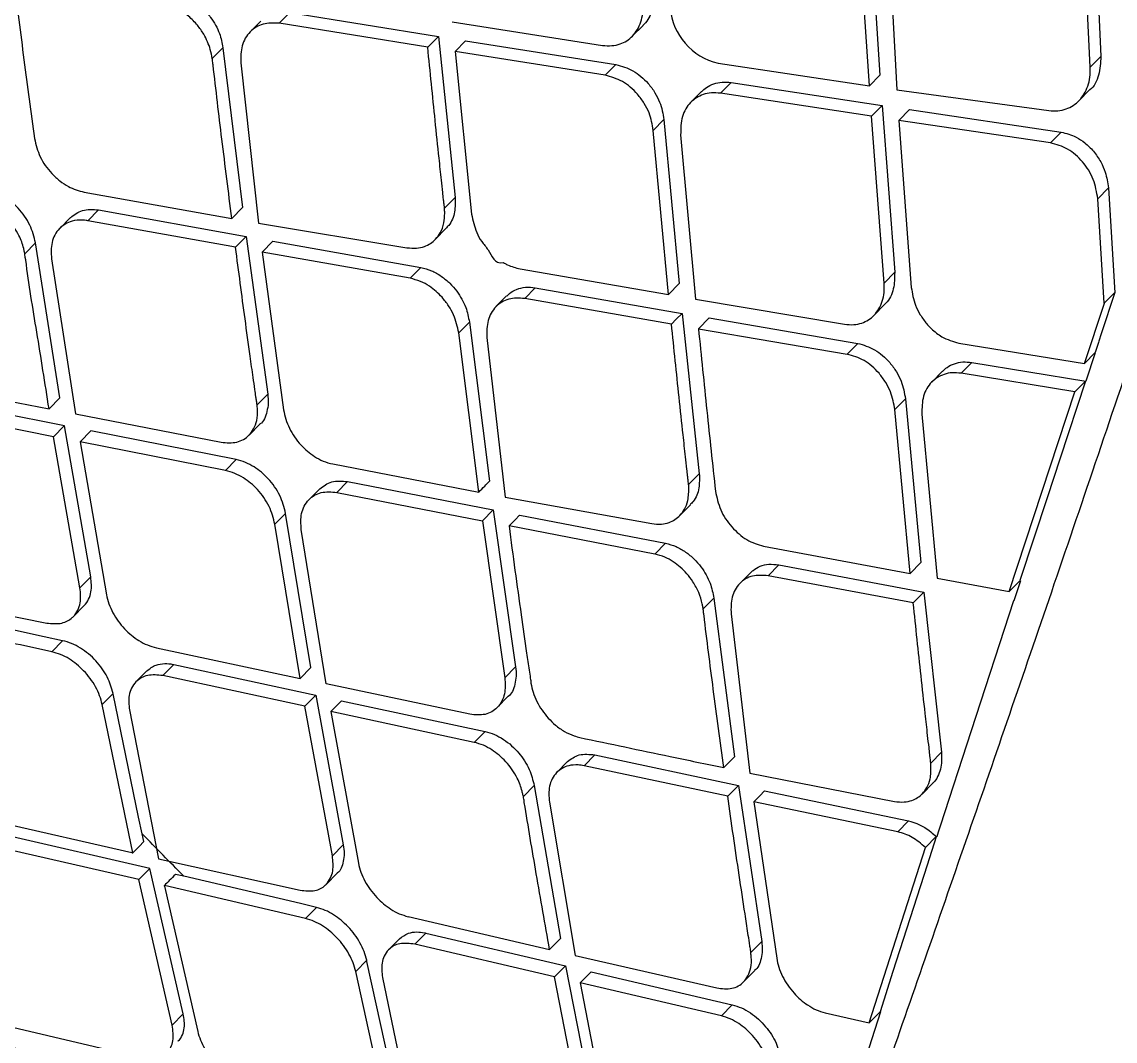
# Model space of a CAD drawing. Extents: x 939 to 1039, y 781 to 934.
# Drawn here: x 1028.556 to 1029.617, y 874.219 to 875.207 of the extents above; entities that cross this region are included whole.
import ezdxf

# ---------------------------------------------------------------- set-up
doc = ezdxf.new("R2010")
doc.units = 0
doc.header["$MEASUREMENT"] = 0
doc.layers.add('1', color=4, linetype='Continuous')

# ---------------------------------------------------------------- blocks, each defined once
blk = doc.blocks.new('Envoy')
at = {"layer": '1', "color": 3, "linetype": 'Continuous', "lineweight": 25}
for p, q in [((90.941, 76.1638), (90.949, 75.9994)), ((90.9387, 75.989), (90.9306, 76.1533)), ((90.724, 76.1447), (90.7346, 75.9813)), ((90.7243, 75.9709), (90.7137, 76.1343)), ((90.7421, 76.1308), (90.751, 75.9669)), ((90.1518, 76.0315), (90.1621, 76.0419)), ((90.1621, 76.0419), (90.3061, 76.0188)), ((90.1338, 76.0336), (90.1235, 76.0232)), ((90.2958, 76.0083), (90.1518, 76.0315)), ((90.3195, 76.0329), (90.4655, 76.0101)), ((90.4943, 76.0189), (90.5047, 76.0294)), ((90.2958, 76.0083), (90.3061, 76.0187)), ((90.3061, 76.0187), (90.3224, 75.8627)), ((90.3223, 76.0041), (90.3326, 76.0145)), ((90.3326, 76.0145), (90.4784, 75.9915)), ((90.0971, 76.0078), (90.0868, 75.9973)), ((90.0971, 76.0078), (90.116, 75.8528)), ((90.4681, 75.9811), (90.3223, 76.0041)), ((90.3223, 76.0041), (90.3384, 75.8463)), ((90.1145, 75.9932), (90.1317, 75.8377)), ((90.9387, 75.989), (90.949, 75.9994)), ((90.4681, 75.9811), (90.4783, 75.9915)), ((90.5775, 75.9929), (90.7243, 75.9708)), ((90.5799, 75.9637), (90.5902, 75.9741)), ((90.5902, 75.9741), (90.7367, 75.9518)), ((90.7243, 75.9709), (90.7346, 75.9813)), ((90.5614, 75.9653), (90.5511, 75.9549)), ((90.7263, 75.9413), (90.5799, 75.9637)), ((90.751, 75.9669), (90.8986, 75.9469)), ((90.9276, 75.9564), (90.938, 75.9669)), ((90.7263, 75.9413), (90.7366, 75.9518)), ((90.7367, 75.9518), (90.7489, 75.79)), ((90.7386, 75.7796), (90.7263, 75.9413)), ((90.753, 75.9373), (90.7633, 75.9478)), ((90.7633, 75.9478), (90.9104, 75.926)), ((90.5147, 75.9277), (90.525, 75.9381)), ((90.525, 75.9381), (90.5398, 75.779)), ((90.753, 75.9373), (90.765, 75.7753)), ((90.9, 75.9155), (90.753, 75.9373)), ((90.5295, 75.7685), (90.5147, 75.9277)), ((90.5412, 75.9235), (90.5557, 75.764)), ((90.9, 75.9155), (90.9104, 75.926)), ((89.9623, 75.8678), (90.1057, 75.8423)), ((90.9459, 75.8613), (90.9562, 75.8718)), ((90.9562, 75.8718), (90.9626, 75.7702)), ((90.3121, 75.8523), (90.3224, 75.8627)), ((90.9522, 75.7601), (90.9459, 75.8613)), ((89.9661, 75.84), (89.9765, 75.8505)), ((89.9765, 75.8505), (90.1196, 75.8248)), ((90.1057, 75.8423), (90.116, 75.8528)), ((89.9491, 75.8431), (89.9387, 75.8326)), ((90.1093, 75.8143), (89.9661, 75.84)), ((90.1317, 75.8377), (90.2756, 75.8139)), ((90.1093, 75.8143), (90.1196, 75.8248)), ((90.1196, 75.8248), (90.1406, 75.6719)), ((90.3031, 75.8219), (90.3135, 75.8324)), ((89.9153, 75.8185), (89.9049, 75.808)), ((89.9388, 75.6682), (89.9153, 75.8185)), ((90.1456, 75.8201), (90.1353, 75.8097)), ((90.1456, 75.8201), (90.289, 75.7946)), ((89.9308, 75.8032), (89.954, 75.6526)), ((90.2787, 75.7842), (90.1353, 75.8097)), ((90.1353, 75.8097), (90.156, 75.6565)), ((90.2787, 75.7842), (90.289, 75.7946)), ((90.3854, 75.7933), (90.5295, 75.7685)), ((90.7489, 75.79), (90.7386, 75.7796)), ((90.3899, 75.7646), (90.4002, 75.775)), ((90.4002, 75.775), (90.5427, 75.7502)), ((90.5295, 75.7685), (90.5398, 75.779)), ((90.9625, 75.7703), (90.9492, 75.7303)), ((90.9522, 75.7601), (90.9625, 75.7705)), ((90.3723, 75.7671), (90.362, 75.7567)), ((90.5323, 75.7398), (90.3899, 75.7646)), ((90.5557, 75.764), (90.7002, 75.7397)), ((90.9329, 75.7016), (90.9523, 75.7601)), ((90.5427, 75.7502), (90.5593, 75.5946)), ((90.7287, 75.7482), (90.7391, 75.7587)), ((90.3259, 75.7313), (90.3362, 75.7418)), ((90.3362, 75.7418), (90.3556, 75.5874)), ((90.5688, 75.7457), (90.5585, 75.7353)), ((90.5688, 75.7457), (90.7131, 75.7211)), ((90.3453, 75.5768), (90.3259, 75.7313)), ((90.5585, 75.7353), (90.7028, 75.7107)), ((90.9492, 75.7303), (90.9469, 75.7231)), ((90.3532, 75.7269), (90.371, 75.5719)), ((90.7028, 75.7107), (90.7131, 75.7211)), ((90.8111, 75.7214), (90.9329, 75.7016)), ((90.9468, 75.7228), (90.9433, 75.7121)), ((90.9329, 75.7016), (90.9433, 75.7121)), ((90.9435, 75.7118), (90.9345, 75.6844)), ((90.8134, 75.6921), (90.8238, 75.7026)), ((90.8238, 75.7026), (90.9344, 75.6844)), ((90.7952, 75.694), (90.785, 75.6836)), ((90.9238, 75.674), (90.8134, 75.6921)), ((89.7871, 75.6852), (89.9284, 75.6576)), ((90.9341, 75.6845), (90.9092, 75.6089)), ((90.9238, 75.674), (90.9341, 75.6844)), ((89.9433, 75.6411), (89.8036, 75.6687)), ((89.9284, 75.6576), (89.9388, 75.6682)), ((90.1406, 75.6719), (90.1302, 75.6614)), ((90.749, 75.6569), (90.7593, 75.6673)), ((90.7593, 75.6673), (90.7744, 75.5084)), ((90.8601, 75.4804), (90.9238, 75.674)), ((89.9328, 75.6305), (89.7931, 75.6581)), ((90.764, 75.4979), (90.749, 75.6569)), ((89.954, 75.6526), (90.0954, 75.6251)), ((90.7752, 75.6524), (90.79, 75.4932)), ((89.9328, 75.6305), (89.9432, 75.6411)), ((89.9689, 75.4946), (89.9433, 75.6411)), ((89.9585, 75.6255), (89.9689, 75.6361)), ((90.11, 75.6083), (89.9689, 75.6361)), ((90.1224, 75.6322), (90.1328, 75.6427)), ((89.9584, 75.484), (89.9328, 75.6305)), ((90.0996, 75.5977), (89.9585, 75.6255)), ((89.9585, 75.6255), (89.9841, 75.4773)), ((90.0996, 75.5977), (90.11, 75.6083)), ((90.2037, 75.6041), (90.3453, 75.5768)), ((90.9092, 75.6089), (90.8972, 75.5723)), ((90.5489, 75.5841), (90.5593, 75.5946)), ((90.1911, 75.5801), (90.1807, 75.5695)), ((90.2076, 75.5765), (90.218, 75.5871)), ((90.2181, 75.5871), (90.3594, 75.5595)), ((90.2076, 75.5765), (90.349, 75.549)), ((90.371, 75.5719), (90.5131, 75.5463)), ((90.8972, 75.5723), (90.8704, 75.491)), ((90.3593, 75.5595), (90.349, 75.549)), ((90.3594, 75.5595), (90.3811, 75.4073)), ((90.5402, 75.5539), (90.5507, 75.5645)), ((90.1475, 75.5456), (90.1579, 75.5562)), ((90.1824, 75.4068), (90.1579, 75.5562)), ((90.349, 75.549), (90.3706, 75.3968)), ((90.3851, 75.5545), (90.5266, 75.5272)), ((90.1719, 75.3962), (90.1475, 75.5456)), ((90.1972, 75.3908), (90.1731, 75.5405)), ((90.5162, 75.5167), (90.3747, 75.544)), ((90.5162, 75.5167), (90.5266, 75.5272)), ((90.6216, 75.5244), (90.764, 75.4979)), ((90.6262, 75.4957), (90.6365, 75.5062)), ((90.6365, 75.5062), (90.7773, 75.4798)), ((90.764, 75.4979), (90.7744, 75.5084)), ((89.9584, 75.484), (89.9689, 75.4946)), ((90.6089, 75.4986), (90.5987, 75.4882)), ((90.7669, 75.4693), (90.6262, 75.4957)), ((90.79, 75.4932), (90.8601, 75.4804)), ((90.8601, 75.4804), (90.8704, 75.4909)), ((90.8708, 75.4907), (90.8644, 75.4713)), ((89.7866, 75.478), (89.9261, 75.4498)), ((90.5735, 75.474), (90.5631, 75.4635)), ((90.5735, 75.474), (90.5935, 75.3202)), ((90.7773, 75.4798), (90.7669, 75.4693)), ((90.7773, 75.4798), (90.7943, 75.3245)), ((89.9519, 75.456), (89.9624, 75.4667)), ((90.8643, 75.4713), (90.8232, 75.3453)), ((89.9235, 75.4366), (89.8064, 75.4618)), ((90.5901, 75.4587), (90.6084, 75.3043)), ((89.9416, 75.4327), (89.9235, 75.4366)), ((89.9311, 75.422), (89.9416, 75.4327)), ((90.0326, 75.4258), (90.1719, 75.3962)), ((90.0388, 75.3989), (90.0494, 75.4095)), ((90.0494, 75.4095), (90.1871, 75.3799)), ((90.0233, 75.4035), (90.0127, 75.3928)), ((90.1719, 75.3962), (90.1824, 75.4068)), ((90.3811, 75.4073), (90.3706, 75.3968)), ((90.1765, 75.3693), (90.0388, 75.3989)), ((90.3366, 75.3613), (90.1972, 75.3908)), ((89.9799, 75.3708), (89.9905, 75.3816)), ((90.0153, 75.2614), (89.9906, 75.3813)), ((90.1871, 75.3799), (90.1765, 75.3693)), ((90.1871, 75.3799), (90.2139, 75.2346)), ((90.3632, 75.3679), (90.3736, 75.3785)), ((90.0098, 75.2269), (89.9799, 75.3708)), ((90.2033, 75.2239), (90.1765, 75.3693)), ((90.2018, 75.3639), (90.2123, 75.3745)), ((90.2123, 75.3745), (90.3514, 75.3447)), ((90.0064, 75.3655), (90.0347, 75.2212)), ((90.2018, 75.3639), (90.2286, 75.2168)), ((90.3409, 75.3341), (90.2018, 75.3639)), ((90.3409, 75.3341), (90.3514, 75.3447)), ((90.8231, 75.3453), (90.793, 75.2529)), ((90.4315, 75.3155), (90.421, 75.3049)), ((90.4475, 75.3114), (90.458, 75.322)), ((90.458, 75.322), (90.5973, 75.2924)), ((90.5831, 75.3096), (90.5935, 75.3201)), ((90.7839, 75.314), (90.7943, 75.3245)), ((90.5869, 75.2818), (90.4475, 75.3114)), ((90.6084, 75.3043), (90.7487, 75.2768)), ((90.7754, 75.284), (90.7858, 75.2946)), ((90.3991, 75.2923), (90.3886, 75.2817)), ((90.3991, 75.2923), (90.4246, 75.144)), ((90.5869, 75.2818), (90.5973, 75.2924)), ((90.5974, 75.2924), (90.6199, 75.1411)), ((90.6227, 75.2871), (90.7624, 75.2579)), ((90.4138, 75.2762), (90.4389, 75.1275)), ((90.6123, 75.2765), (90.6344, 75.1248)), ((90.752, 75.2474), (90.6123, 75.2765)), ((90.0188, 75.2454), (90.0153, 75.2614)), ((89.8722, 75.2583), (90.0088, 75.2272)), ((90.752, 75.2474), (90.7624, 75.2579)), ((90.793, 75.2528), (90.7912, 75.2471)), ((90.0262, 75.2119), (89.8887, 75.2434)), ((90.0205, 75.2378), (90.0188, 75.2454)), ((90.7788, 75.2321), (90.7892, 75.2427)), ((90.7892, 75.2426), (90.7803, 75.2149)), ((90.7912, 75.2471), (90.7897, 75.2424)), ((90.0154, 75.2011), (89.878, 75.2326)), ((90.2033, 75.2239), (90.2139, 75.2346)), ((90.7242, 75.0621), (90.7788, 75.2321)), ((90.0347, 75.2212), (90.172, 75.1907)), ((90.0154, 75.2011), (90.0261, 75.2119)), ((90.0586, 75.0707), (90.0262, 75.2119)), ((90.7803, 75.2149), (90.7472, 75.1118)), ((90.0479, 75.0598), (90.0155, 75.2011)), ((90.0591, 75.2042), (90.051, 75.2061)), ((90.1723, 75.1777), (90.0591, 75.2042)), ((90.1972, 75.1964), (90.2078, 75.2072)), ((90.1772, 75.1632), (90.0403, 75.1953)), ((90.0405, 75.1947), (90.0726, 75.0538)), ((90.1879, 75.174), (90.1723, 75.1777)), ((90.1772, 75.1632), (90.1879, 75.174)), ((90.2768, 75.1651), (90.414, 75.1333)), ((90.2833, 75.1384), (90.2939, 75.1491)), ((90.2939, 75.1491), (90.4295, 75.1174)), ((90.2684, 75.1436), (90.2578, 75.1328)), ((90.4189, 75.1066), (90.2833, 75.1384)), ((90.414, 75.1333), (90.4246, 75.144)), ((90.6094, 75.1304), (90.6199, 75.1411)), ((90.4389, 75.1275), (90.5762, 75.0959)), ((90.2366, 75.1227), (90.2259, 75.1118)), ((90.2368, 75.1216), (90.2366, 75.1227)), ((90.2629, 75.0031), (90.2368, 75.1216)), ((90.4295, 75.1173), (90.4189, 75.1066)), ((90.4295, 75.1173), (90.4577, 74.9734)), ((90.6023, 75.1019), (90.6128, 75.1126)), ((90.2567, 74.9723), (90.2259, 75.1118)), ((90.2519, 75.106), (90.2818, 74.9634)), ((90.4469, 74.9626), (90.4189, 75.1066)), ((90.4437, 75.1008), (90.4543, 75.1115)), ((90.4543, 75.1115), (90.5913, 75.0796)), ((90.7472, 75.1118), (90.7347, 75.0728)), ((90.5807, 75.0688), (90.4437, 75.1008)), ((90.4437, 75.1008), (90.4718, 74.9551)), ((90.0479, 75.0598), (90.0586, 75.0707)), ((90.5807, 75.0688), (90.5913, 75.0795)), ((90.6814, 75.0718), (90.7242, 75.0621)), ((90.735, 75.0726), (90.7117, 74.9998)), ((90.7242, 75.0621), (90.7347, 75.0727)), ((89.8818, 75.0604), (90.0179, 75.0284))]:
    blk.add_line(p, q, dxfattribs=at)
at = {"layer": '1', "color": 3, "linetype": 'Continuous', "lineweight": 25, "flags": 128}
for points in [[(90.5427, 75.7502), (90.5369, 75.7444), (90.5323, 75.7398)], [(90.3747, 75.544), (90.3805, 75.5499), (90.385, 75.5545)], [(90.6123, 75.2765), (90.6181, 75.2824), (90.6227, 75.2871)], [(90.0098, 75.2269), (90.0158, 75.233), (90.0205, 75.2378)]]:
    blk.add_lwpolyline(points, dxfattribs=at)
at = {"layer": '1', "color": 3, "linetype": 'Continuous', "lineweight": 25}
blk.add_arc((90.591, 76.0515), 0.0601, 184.8262, 257.0969, dxfattribs=at)
for points, knots in [([(83.1475, 81.447), (83.2842, 81.3138), (83.5619, 81.0432), (83.9708, 80.6456), (84.3635, 80.2641), (84.725, 79.9132), (85.0553, 79.5927), (85.3361, 79.3202), (85.5712, 79.092), (85.7649, 78.904), (85.9392, 78.7347), (86.095, 78.5833), (86.2427, 78.4397), (86.4115, 78.2756), (86.6176, 78.0752), (86.8674, 77.8321), (87.1485, 77.5585), (87.4608, 77.2543), (87.8044, 76.9195), (88.1712, 76.5618), (88.5601, 76.1825), (88.9702, 75.7828), (89.4083, 75.356), (89.8596, 74.9167), (90.1652, 74.6199), (90.3153, 74.4742)], [0, 0, 0, 0, 0.057229, 0.116343, 0.171086, 0.221472, 0.267495, 0.309155, 0.33883, 0.365816, 0.390114, 0.411724, 0.431001, 0.451887, 0.482371, 0.517227, 0.556456, 0.600057, 0.648031, 0.700382, 0.753756, 0.81103, 0.872191, 0.937256, 1, 1, 1, 1]), ([(90.8642, 74.458), (90.8867, 74.5077), (90.9317, 74.6071), (91.0061, 74.7724), (91.0861, 74.9531), (91.1736, 75.151), (91.2721, 75.3651), (91.3765, 75.5971), (91.4893, 75.8382), (91.6255, 76.139), (91.7878, 76.5015), (91.9725, 76.9262), (92.1537, 77.3576), (92.3301, 77.7932), (92.4424, 78.0869), (92.4986, 78.2336)], [0, 0, 0, 0, 0.0625609, 0.1250947, 0.1873824, 0.249789, 0.312754, 0.3763097, 0.4391244, 0.5016069, 0.6016989, 0.701611, 0.8011804, 0.9006684, 1, 1, 1, 1]), ([(92.5132, 78.228), (92.4667, 78.1063), (92.3712, 77.8567), (92.2233, 77.489), (92.0697, 77.1177), (91.9146, 76.7556), (91.7594, 76.4025), (91.6358, 76.1266), (91.543, 75.9215), (91.4783, 75.7802), (91.4146, 75.6419), (91.3527, 75.5084), (91.2945, 75.3808), (91.2378, 75.2583), (91.1827, 75.1424), (91.1311, 75.0324), (91.0859, 74.9343), (91.0464, 74.8483), (91.0083, 74.7675), (90.9721, 74.6913), (90.9345, 74.6098), (90.9013, 74.5303), (90.876, 74.4804), (90.8645, 74.4577)], [0, 0, 0, 0, 0.082249, 0.168726, 0.250938, 0.337838, 0.421226, 0.501438, 0.538138, 0.573957, 0.608923, 0.645818, 0.681064, 0.714276, 0.751294, 0.786328, 0.81865, 0.848238, 0.87506, 0.90615, 0.934321, 0.970126, 1, 1, 1, 1]), ([(90.3385, 74.5304), (90.3381, 74.5309), (90.3348, 74.5342), (90.3238, 74.5453), (90.2845, 74.585), (90.1379, 74.7331), (89.5678, 75.3098), (88.4414, 76.4511), (87.4083, 77.464), (86.8133, 78.0473)], [0, 0, 0, 0, 0.000353, 0.002829, 0.009436, 0.033986, 0.128384, 0.49802, 1, 1, 1, 1]), ([(91.6052, 77.8135), (91.565, 77.6565), (91.4845, 77.3418), (91.3523, 76.8823), (91.2168, 76.4371), (91.0947, 76.0576), (90.9901, 75.7423), (90.9037, 75.4876), (90.8212, 75.2478), (90.7436, 75.0245), (90.6712, 74.8169), (90.6298, 74.6972), (90.6092, 74.6375)], [0, 0, 0, 0, 0.128089, 0.256805, 0.383611, 0.50883, 0.593009, 0.674921, 0.754537, 0.836903, 0.918629, 1, 1, 1, 1]), ([(89.8942, 76.0735), (89.8974, 76.0477), (89.9039, 75.9962), (89.9108, 75.9451), (89.9143, 75.9198)], [0, 0, 0, 0, 0.502957, 1, 1, 1, 1]), ([(90.0495, 76.0602), (90.0531, 76.0594), (90.06, 76.0577), (90.0699, 76.0522), (90.0783, 76.0453), (90.087, 76.0355), (90.0943, 76.0226), (90.0962, 76.0124), (90.0971, 76.0078)], [0, 0, 0, 0, 0.160546, 0.310943, 0.451232, 0.581431, 0.810558, 1, 1, 1, 1]), ([(90.5147, 76.0609), (90.5146, 76.0553), (90.5143, 76.0438), (90.5092, 76.0335), (90.505, 76.0299), (90.5046, 76.0295)], [0, 0, 0, 0, 0.463916, 0.947212, 1, 1, 1, 1]), ([(90.0868, 75.9973), (90.0862, 76.0002), (90.0847, 76.008), (90.0798, 76.0195), (90.0723, 76.0303), (90.0635, 76.039), (90.0521, 76.0465), (90.0437, 76.0486), (90.0392, 76.0498)], [0, 0, 0, 0, 0.123858, 0.331023, 0.466597, 0.623335, 0.80111, 1, 1, 1, 1]), ([(90.4655, 76.0101), (90.4685, 76.0099), (90.4744, 76.0094), (90.4847, 76.0116), (90.4955, 76.0184), (90.5022, 76.03), (90.5047, 76.0412), (90.5045, 76.0474), (90.5044, 76.0505)], [0, 0, 0, 0, 0.136005, 0.264863, 0.500101, 0.746835, 0.872719, 1, 1, 1, 1]), ([(90.1518, 76.0315), (90.1464, 76.0317), (90.1355, 76.0321), (90.1247, 76.0253), (90.1186, 76.0172), (90.1144, 76.0076), (90.1144, 75.9989), (90.1145, 75.9932)], [0, 0, 0, 0, 0.249505, 0.499181, 0.629274, 0.756233, 1, 1, 1, 1]), ([(90.3121, 75.8523), (90.312, 75.8532), (90.3118, 75.8548), (90.3115, 75.8576), (90.311, 75.8617), (90.3102, 75.8692), (90.3088, 75.8825), (90.3063, 75.9057), (90.3018, 75.9486), (90.2982, 75.9846), (90.2958, 76.0083)], [0, 0, 0, 0, 0.017088, 0.030474, 0.054489, 0.097449, 0.174249, 0.310772, 0.545387, 1, 1, 1, 1]), ([(90.1057, 75.8423), (90.1025, 75.8679), (90.0962, 75.9173), (90.0903, 75.9674), (90.0875, 75.9918), (90.0874, 75.9923), (90.0872, 75.9939), (90.087, 75.9955), (90.0868, 75.9972), (90.0868, 75.9973), (90.0868, 75.9973), (90.0868, 75.9973)], [0, 0, 0, 0, 0.496892, 0.959877, 0.965947, 0.968112, 0.968369, 0.997835, 0.99936, 0.999923, 1, 1, 1, 1]), ([(90.949, 75.9994), (90.9486, 75.9933), (90.9478, 75.9812), (90.9426, 75.9698), (90.938, 75.967), (90.938, 75.967)], [0, 0, 0, 0, 0.500306, 0.992812, 1, 1, 1, 1]), ([(90.4784, 75.9915), (90.484, 75.9899), (90.4952, 75.9867), (90.5082, 75.9756), (90.5163, 75.9646), (90.5224, 75.9528), (90.524, 75.9438), (90.525, 75.9381)], [0, 0, 0, 0, 0.249713, 0.499304, 0.641144, 0.772029, 1, 1, 1, 1]), ([(90.8986, 75.9469), (90.9015, 75.9467), (90.9072, 75.9463), (90.9177, 75.9487), (90.9288, 75.9558), (90.9358, 75.9678), (90.9387, 75.9793), (90.9387, 75.9857), (90.9387, 75.989)], [0, 0, 0, 0, 0.129877, 0.256605, 0.500051, 0.739808, 0.867462, 1, 1, 1, 1]), ([(90.5147, 75.9277), (90.5137, 75.9334), (90.5121, 75.9423), (90.506, 75.9541), (90.4979, 75.9652), (90.4849, 75.9763), (90.4737, 75.9795), (90.4681, 75.9811)], [0, 0, 0, 0, 0.228421, 0.359175, 0.500727, 0.750201, 1, 1, 1, 1]), ([(90.5615, 75.9652), (90.563, 75.9666), (90.5664, 75.9699), (90.5732, 75.973), (90.5813, 75.9749), (90.5872, 75.9744), (90.5902, 75.9741)], [0, 0, 0, 0, 0.204583, 0.464455, 0.72958, 1, 1, 1, 1]), ([(90.5799, 75.9637), (90.5769, 75.9639), (90.5711, 75.9644), (90.5607, 75.9622), (90.55, 75.9554), (90.5415, 75.9416), (90.5413, 75.9295), (90.5412, 75.9235)], [0, 0, 0, 0, 0.135119, 0.263746, 0.500721, 0.749038, 1, 1, 1, 1]), ([(89.9143, 75.9198), (89.9157, 75.9138), (89.9186, 75.9018), (89.9287, 75.8876), (89.9386, 75.8786), (89.9493, 75.8715), (89.9572, 75.8692), (89.9623, 75.8677)], [0, 0, 0, 0, 0.249578, 0.499569, 0.637804, 0.767431, 1, 1, 1, 1]), ([(90.9104, 75.926), (90.9153, 75.9248), (90.9233, 75.9227), (90.9338, 75.9156), (90.9421, 75.9076), (90.9488, 75.8977), (90.9543, 75.8856), (90.9555, 75.877), (90.9562, 75.8718)], [0, 0, 0, 0, 0.216151, 0.350209, 0.501053, 0.661211, 0.797861, 1, 1, 1, 1]), ([(90.9459, 75.8613), (90.9449, 75.8677), (90.9428, 75.8805), (90.9319, 75.8977), (90.9171, 75.9109), (90.9057, 75.914), (90.9, 75.9155)], [0, 0, 0, 0, 0.249883, 0.499981, 0.75017, 1, 1, 1, 1]), ([(89.9153, 75.8185), (89.9138, 75.8244), (89.9116, 75.8332), (89.9048, 75.8445), (89.8968, 75.8544), (89.8868, 75.8625), (89.8759, 75.8681), (89.8701, 75.8695), (89.867, 75.8703)], [0, 0, 0, 0, 0.246114, 0.372295, 0.500352, 0.730414, 0.860366, 1, 1, 1, 1]), ([(89.9049, 75.808), (89.9049, 75.8082), (89.9047, 75.8087), (89.9044, 75.8104), (89.9032, 75.8161), (89.899, 75.8275), (89.8901, 75.8402), (89.8797, 75.8494), (89.869, 75.8562), (89.8614, 75.8584), (89.8567, 75.8598)], [0, 0, 0, 0, 0.009114, 0.024528, 0.074529, 0.25116, 0.500245, 0.650094, 0.783386, 1, 1, 1, 1]), ([(90.3224, 75.8627), (90.3225, 75.858), (90.3227, 75.8477), (90.3185, 75.8376), (90.3143, 75.8335), (90.3133, 75.8326)], [0, 0, 0, 0, 0.402534, 0.863962, 1, 1, 1, 1]), ([(89.9491, 75.843), (89.9528, 75.8458), (89.9602, 75.8516), (89.971, 75.8509), (89.9765, 75.8505)], [0, 0, 0, 0, 0.492998, 1, 1, 1, 1]), ([(90.2756, 75.8139), (90.2788, 75.8136), (90.2847, 75.813), (90.2946, 75.8153), (90.3025, 75.8204), (90.3086, 75.8287), (90.3117, 75.8373), (90.3124, 75.8455), (90.3122, 75.8506), (90.3121, 75.8523)], [0, 0, 0, 0, 0.148338, 0.277361, 0.501792, 0.626486, 0.792153, 0.930729, 1, 1, 1, 1]), ([(90.3384, 75.8463), (90.3397, 75.8404), (90.3416, 75.8313), (90.3479, 75.8195), (90.3568, 75.8101), (90.3605, 75.7979), (90.369, 75.7995), (90.369, 75.7995), (90.3691, 75.7995), (90.3691, 75.7994), (90.3695, 75.7993), (90.3708, 75.7985), (90.3762, 75.7957), (90.3813, 75.7943), (90.3854, 75.7933)], [0, 0, 0, 0, 0.242505, 0.369576, 0.500147, 0.749122, 0.749183, 0.749221, 0.74945, 0.750264, 0.753361, 0.765339, 0.812642, 1, 1, 1, 1]), ([(89.9661, 75.84), (89.9655, 75.8401), (89.9638, 75.8404), (89.9585, 75.8409), (89.9489, 75.8399), (89.9396, 75.8345), (89.9338, 75.8265), (89.9301, 75.817), (89.9305, 75.8087), (89.9308, 75.8033)], [0, 0, 0, 0, 0.027535, 0.078471, 0.250144, 0.499453, 0.636033, 0.765096, 1, 1, 1, 1]), ([(90.1302, 75.6614), (90.1302, 75.6619), (90.13, 75.6627), (90.1298, 75.6643), (90.1295, 75.6666), (90.1289, 75.6706), (90.1279, 75.6779), (90.126, 75.6909), (90.1228, 75.7138), (90.117, 75.7558), (90.1124, 75.7911), (90.1093, 75.8143)], [0, 0, 0, 0, 0.009619, 0.017092, 0.03048, 0.054512, 0.097484, 0.174306, 0.310905, 0.546659, 1, 1, 1, 1]), ([(89.9284, 75.6576), (89.9245, 75.6824), (89.9169, 75.7303), (89.9087, 75.7788), (89.9057, 75.8026), (89.9056, 75.8031), (89.9056, 75.8032), (89.9051, 75.8047), (89.9051, 75.8063), (89.9049, 75.8079), (89.9049, 75.808), (89.9049, 75.808), (89.9049, 75.808)], [0, 0, 0, 0, 0.4968831, 0.960006, 0.9660383, 0.967666, 0.968268, 0.9683629, 0.9978824, 0.9993953, 0.9999337, 1, 1, 1, 1]), ([(90.289, 75.7946), (90.2925, 75.7938), (90.2992, 75.7921), (90.3089, 75.7866), (90.3172, 75.7798), (90.3258, 75.7699), (90.3333, 75.7569), (90.3353, 75.7465), (90.3362, 75.7418)], [0, 0, 0, 0, 0.157984, 0.306524, 0.445673, 0.575421, 0.805993, 1, 1, 1, 1]), ([(90.3259, 75.7313), (90.3246, 75.7372), (90.3227, 75.7462), (90.3162, 75.7577), (90.3086, 75.7676), (90.2992, 75.7758), (90.2884, 75.7817), (90.2821, 75.7833), (90.2787, 75.7842)], [0, 0, 0, 0, 0.239758, 0.367395, 0.499993, 0.710633, 0.845589, 1, 1, 1, 1]), ([(90.7489, 75.79), (90.7488, 75.7845), (90.7486, 75.7732), (90.7436, 75.7629), (90.7394, 75.7593), (90.7389, 75.7589)], [0, 0, 0, 0, 0.456216, 0.937084, 1, 1, 1, 1]), ([(90.3725, 75.7669), (90.3733, 75.7678), (90.376, 75.7707), (90.3821, 75.7738), (90.3906, 75.776), (90.397, 75.7754), (90.4002, 75.775)], [0, 0, 0, 0, 0.129917, 0.404107, 0.69408, 1, 1, 1, 1]), ([(90.7002, 75.7397), (90.7032, 75.7394), (90.709, 75.7388), (90.7192, 75.741), (90.7299, 75.7476), (90.7365, 75.7591), (90.7389, 75.7704), (90.7387, 75.7765), (90.7386, 75.7796)], [0, 0, 0, 0, 0.137603, 0.266942, 0.500211, 0.748126, 0.873641, 1, 1, 1, 1]), ([(90.765, 75.7753), (90.766, 75.7695), (90.7675, 75.7604), (90.7736, 75.7485), (90.7782, 75.7421), (90.782, 75.7378), (90.7865, 75.7332), (90.7961, 75.7256), (90.8055, 75.723), (90.8111, 75.7214)], [0, 0, 0, 0, 0.230981, 0.360927, 0.500018, 0.528985, 0.580404, 0.750376, 1, 1, 1, 1]), ([(90.3899, 75.7646), (90.3846, 75.7649), (90.3739, 75.7654), (90.3632, 75.7588), (90.3572, 75.7507), (90.3531, 75.7412), (90.3531, 75.7325), (90.3532, 75.7269)], [0, 0, 0, 0, 0.249535, 0.499321, 0.630092, 0.757278, 1, 1, 1, 1]), ([(90.5489, 75.5841), (90.5488, 75.585), (90.5487, 75.5865), (90.5483, 75.5893), (90.5479, 75.5935), (90.547, 75.6009), (90.5456, 75.6142), (90.543, 75.6374), (90.5384, 75.6802), (90.5348, 75.7161), (90.5323, 75.7398)], [0, 0, 0, 0, 0.017072, 0.030448, 0.054463, 0.09741, 0.174207, 0.310739, 0.545829, 1, 1, 1, 1]), ([(90.5585, 75.7353), (90.5612, 75.7087), (90.5665, 75.6561), (90.5721, 75.6038), (90.575, 75.5778)], [0, 0, 0, 0, 0.503386, 1, 1, 1, 1]), ([(90.7131, 75.7211), (90.7186, 75.7195), (90.7297, 75.7162), (90.7426, 75.705), (90.7506, 75.6939), (90.7567, 75.6821), (90.7583, 75.6731), (90.7593, 75.6673)], [0, 0, 0, 0, 0.2506, 0.500826, 0.64035, 0.770179, 1, 1, 1, 1]), ([(90.749, 75.6569), (90.748, 75.6626), (90.7464, 75.6717), (90.7402, 75.6835), (90.7322, 75.6946), (90.7194, 75.7058), (90.7083, 75.709), (90.7028, 75.7107)], [0, 0, 0, 0, 0.230744, 0.360881, 0.500606, 0.750242, 1, 1, 1, 1]), ([(90.7954, 75.6939), (90.7968, 75.6953), (90.8001, 75.6985), (90.8067, 75.7016), (90.8149, 75.7035), (90.8208, 75.7029), (90.8238, 75.7026)], [0, 0, 0, 0, 0.19381, 0.455678, 0.724314, 1, 1, 1, 1]), ([(90.8134, 75.6921), (90.8105, 75.6924), (90.8047, 75.693), (90.7945, 75.6908), (90.7838, 75.6842), (90.7755, 75.6704), (90.7753, 75.6584), (90.7752, 75.6524)], [0, 0, 0, 0, 0.136364, 0.265415, 0.500792, 0.750552, 1, 1, 1, 1]), ([(90.1406, 75.6719), (90.1409, 75.6689), (90.1414, 75.6629), (90.1394, 75.6526), (90.1368, 75.645), (90.1329, 75.6428), (90.1328, 75.6427)], [0, 0, 0, 0, 0.259403, 0.510937, 0.989555, 1, 1, 1, 1]), ([(90.0954, 75.6251), (90.1006, 75.6247), (90.1111, 75.6239), (90.1215, 75.6302), (90.1273, 75.6382), (90.1303, 75.6464), (90.1309, 75.654), (90.1304, 75.6591), (90.1303, 75.6608), (90.1302, 75.6614)], [0, 0, 0, 0, 0.249737, 0.498442, 0.627652, 0.774869, 0.932434, 0.977409, 1, 1, 1, 1]), ([(90.156, 75.6565), (90.1566, 75.6535), (90.1577, 75.6476), (90.1614, 75.6387), (90.1664, 75.6302), (90.1742, 75.6204), (90.1839, 75.6122), (90.1946, 75.6065), (90.2006, 75.6049), (90.2037, 75.6041)], [0, 0, 0, 0, 0.124502, 0.249332, 0.374673, 0.500741, 0.72543, 0.856589, 1, 1, 1, 1]), ([(90.1579, 75.5562), (90.1565, 75.562), (90.1542, 75.5709), (90.1474, 75.5822), (90.1394, 75.5921), (90.1295, 75.6003), (90.1188, 75.606), (90.113, 75.6075), (90.11, 75.6083)], [0, 0, 0, 0, 0.24634, 0.372401, 0.500268, 0.730529, 0.860458, 1, 1, 1, 1]), ([(90.1475, 75.5456), (90.1461, 75.5515), (90.1438, 75.5603), (90.137, 75.5716), (90.129, 75.5816), (90.1191, 75.5898), (90.1084, 75.5954), (90.1026, 75.5969), (90.0996, 75.5977)], [0, 0, 0, 0, 0.246367, 0.37242, 0.500308, 0.730615, 0.860503, 1, 1, 1, 1]), ([(90.5593, 75.5946), (90.5594, 75.5899), (90.5597, 75.5798), (90.5557, 75.5698), (90.5515, 75.5657), (90.5505, 75.5647)], [0, 0, 0, 0, 0.395147, 0.854347, 1, 1, 1, 1]), ([(90.1911, 75.58), (90.1947, 75.5828), (90.202, 75.5884), (90.2127, 75.5875), (90.2181, 75.5871)], [0, 0, 0, 0, 0.4932623, 1, 1, 1, 1]), ([(90.3453, 75.5768), (90.3472, 75.5788), (90.3507, 75.5823), (90.3541, 75.5858), (90.3556, 75.5873)], [0, 0, 0, 0, 0.560035, 1, 1, 1, 1]), ([(90.5131, 75.5463), (90.5163, 75.5459), (90.5222, 75.5453), (90.5319, 75.5475), (90.5397, 75.5525), (90.5453, 75.5603), (90.5489, 75.5696), (90.5492, 75.5778), (90.549, 75.5834), (90.5489, 75.5841)], [0, 0, 0, 0, 0.15109, 0.280748, 0.502818, 0.628635, 0.773604, 0.973985, 1, 1, 1, 1]), ([(90.1731, 75.5405), (90.1728, 75.5459), (90.1723, 75.5542), (90.1759, 75.5635), (90.1815, 75.5714), (90.1919, 75.5778), (90.2024, 75.577), (90.2076, 75.5765)], [0, 0, 0, 0, 0.234539, 0.363833, 0.500922, 0.750056, 1, 1, 1, 1]), ([(90.575, 75.5778), (90.5763, 75.5716), (90.5789, 75.5593), (90.5903, 75.5425), (90.6052, 75.5294), (90.6161, 75.5261), (90.6216, 75.5244)], [0, 0, 0, 0, 0.249438, 0.499814, 0.749231, 1, 1, 1, 1]), ([(90.3747, 75.544), (90.3785, 75.5152), (90.3841, 75.474), (90.3908, 75.4275), (90.3937, 75.4071), (90.3951, 75.3982), (90.3957, 75.394), (90.3959, 75.3923), (90.396, 75.3915)], [0, 0, 0, 0, 0.562918, 0.808014, 0.91571, 0.967635, 0.983719, 1, 1, 1, 1]), ([(90.5266, 75.5272), (90.53, 75.5263), (90.5366, 75.5246), (90.546, 75.5191), (90.5542, 75.5123), (90.5629, 75.5025), (90.5704, 75.4893), (90.5725, 75.4788), (90.5735, 75.474)], [0, 0, 0, 0, 0.155985, 0.303058, 0.441235, 0.570675, 0.802327, 1, 1, 1, 1]), ([(90.5631, 75.4635), (90.563, 75.4641), (90.5627, 75.4656), (90.5617, 75.471), (90.5591, 75.4795), (90.5537, 75.4894), (90.5457, 75.5001), (90.5362, 75.5083), (90.5254, 75.5143), (90.5195, 75.5158), (90.5162, 75.5167)], [0, 0, 0, 0, 0.02542, 0.070401, 0.21946, 0.371814, 0.495769, 0.723931, 0.851142, 1, 1, 1, 1]), ([(90.4016, 74.5926), (90.3799, 74.6028), (90.335, 74.6239), (90.2674, 74.6749), (90.2221, 74.7162), (90.1009, 74.8344), (89.8392, 75.0937), (89.5786, 75.3492), (89.4162, 75.5085)], [0, 0, 0, 0, 0.060618, 0.125496, 0.188462, 0.196002, 0.498669, 1, 1, 1, 1]), ([(90.6091, 75.4985), (90.6099, 75.4993), (90.6124, 75.5021), (90.6184, 75.5052), (90.6268, 75.5074), (90.6332, 75.5066), (90.6365, 75.5062)], [0, 0, 0, 0, 0.119062, 0.39528, 0.688867, 1, 1, 1, 1]), ([(89.9624, 75.4667), (89.9624, 75.4668), (89.9644, 75.4684), (89.9669, 75.4727), (89.9701, 75.4816), (89.9694, 75.4896), (89.9689, 75.4946)], [0, 0, 0, 0, 0.011206, 0.291031, 0.549273, 1, 1, 1, 1]), ([(90.6262, 75.4957), (90.6209, 75.4961), (90.6104, 75.4968), (90.5998, 75.4903), (90.5939, 75.4824), (90.5899, 75.4729), (90.59, 75.4643), (90.5901, 75.4587)], [0, 0, 0, 0, 0.249562, 0.499451, 0.630943, 0.758316, 1, 1, 1, 1]), ([(89.9261, 75.4498), (89.9312, 75.4493), (89.9408, 75.4485), (89.9486, 75.4529), (89.9534, 75.4575), (89.9565, 75.462), (89.9596, 75.4709), (89.9589, 75.4789), (89.9584, 75.484)], [0, 0, 0, 0, 0.248744, 0.467807, 0.498991, 0.640648, 0.771458, 1, 1, 1, 1]), ([(89.984, 75.4773), (89.9847, 75.4744), (89.9861, 75.4686), (89.9901, 75.4598), (89.9953, 75.4516), (90.0034, 75.4418), (90.0133, 75.4338), (90.024, 75.4281), (90.0297, 75.4266), (90.0326, 75.4258)], [0, 0, 0, 0, 0.127981, 0.253989, 0.378206, 0.501116, 0.734426, 0.863224, 1, 1, 1, 1]), ([(90.5831, 75.3096), (90.5797, 75.3349), (90.5731, 75.3839), (90.5666, 75.4337), (90.5638, 75.458), (90.5637, 75.4585), (90.5635, 75.4601), (90.5632, 75.4617), (90.5631, 75.4633), (90.5631, 75.4635), (90.5631, 75.4635), (90.5631, 75.4635)], [0, 0, 0, 0, 0.496623, 0.959964, 0.96601, 0.968103, 0.968331, 0.997857, 0.999378, 0.999934, 1, 1, 1, 1]), ([(90.7839, 75.314), (90.7838, 75.3149), (90.7836, 75.3164), (90.7833, 75.3192), (90.7828, 75.3234), (90.782, 75.3308), (90.7805, 75.344), (90.7779, 75.3671), (90.7732, 75.4099), (90.7694, 75.4457), (90.7669, 75.4693)], [0, 0, 0, 0, 0.017063, 0.030418, 0.0544, 0.097308, 0.174043, 0.310536, 0.546085, 1, 1, 1, 1]), ([(89.9311, 75.422), (89.9079, 75.427), (89.8675, 75.4357), (89.8226, 75.4453), (89.7998, 75.4502), (89.794, 75.4514), (89.7925, 75.4517), (89.7921, 75.4518), (89.792, 75.4519), (89.792, 75.4519)], [0, 0, 0, 0, 0.499991, 0.872883, 0.967164, 0.991259, 0.997541, 0.999758, 1, 1, 1, 1]), ([(89.9905, 75.3816), (89.989, 75.3869), (89.9858, 75.3978), (89.9762, 75.4111), (89.9668, 75.4201), (89.9588, 75.4259), (89.9502, 75.4304), (89.9445, 75.4319), (89.9416, 75.4327)], [0, 0, 0, 0, 0.234348, 0.477108, 0.603095, 0.732067, 0.864282, 1, 1, 1, 1]), ([(89.9799, 75.3708), (89.9792, 75.3737), (89.9778, 75.3793), (89.9738, 75.388), (89.9685, 75.3962), (89.9602, 75.406), (89.9502, 75.4141), (89.9395, 75.4197), (89.9339, 75.4212), (89.9311, 75.422)], [0, 0, 0, 0, 0.126578, 0.252096, 0.37689, 0.501284, 0.737037, 0.86512, 1, 1, 1, 1]), ([(90.0233, 75.4034), (90.0261, 75.4056), (90.031, 75.4094), (90.0401, 75.4108), (90.0461, 75.4103), (90.049, 75.4096), (90.0494, 75.4095)], [0, 0, 0, 0, 0.408694, 0.713528, 0.968749, 1, 1, 1, 1]), ([(90.0388, 75.3989), (90.0337, 75.3994), (90.0234, 75.4003), (90.0135, 75.3945), (90.0083, 75.3871), (90.0052, 75.3782), (90.0059, 75.3704), (90.0064, 75.3655)], [0, 0, 0, 0, 0.248773, 0.498669, 0.642826, 0.774534, 1, 1, 1, 1]), ([(90.3811, 75.4073), (90.3814, 75.4043), (90.3819, 75.3983), (90.38, 75.3882), (90.3775, 75.3807), (90.3737, 75.3786), (90.3736, 75.3785)], [0, 0, 0, 0, 0.258707, 0.510056, 0.990159, 1, 1, 1, 1]), ([(90.3706, 75.3968), (90.3709, 75.3913), (90.3714, 75.383), (90.3678, 75.3737), (90.3623, 75.366), (90.352, 75.3598), (90.3418, 75.3608), (90.3366, 75.3613)], [0, 0, 0, 0, 0.23575, 0.364656, 0.500759, 0.749736, 1, 1, 1, 1]), ([(90.396, 75.3915), (90.3966, 75.3885), (90.3978, 75.3827), (90.4015, 75.3737), (90.4065, 75.3652), (90.4126, 75.3575), (90.42, 75.3503), (90.4285, 75.3443), (90.4367, 75.3406), (90.4416, 75.3393), (90.4434, 75.3388)], [0, 0, 0, 0, 0.124911, 0.24977, 0.374786, 0.500103, 0.622297, 0.766309, 0.91266, 1, 1, 1, 1]), ([(90.3514, 75.3447), (90.3545, 75.3439), (90.3604, 75.3422), (90.3692, 75.3373), (90.3773, 75.3312), (90.3863, 75.3218), (90.3951, 75.3084), (90.3978, 75.2975), (90.3991, 75.2923)], [0, 0, 0, 0, 0.14305, 0.280684, 0.413082, 0.540336, 0.779085, 1, 1, 1, 1]), ([(90.4434, 75.3388), (90.4726, 75.3327), (90.5191, 75.3229), (90.5657, 75.3132), (90.5831, 75.3096)], [0, 0, 0, 0, 0.628072, 1, 1, 1, 1]), ([(90.3886, 75.2817), (90.3884, 75.2822), (90.388, 75.2837), (90.3868, 75.2898), (90.3836, 75.2981), (90.3779, 75.3077), (90.3699, 75.3177), (90.3602, 75.3259), (90.3496, 75.3317), (90.3439, 75.3333), (90.3409, 75.3341)], [0, 0, 0, 0, 0.024706, 0.074705, 0.251014, 0.374292, 0.500838, 0.731252, 0.860909, 1, 1, 1, 1]), ([(90.4315, 75.3154), (90.435, 75.3181), (90.4421, 75.3235), (90.4527, 75.3225), (90.458, 75.322)], [0, 0, 0, 0, 0.493862, 1, 1, 1, 1]), ([(90.7943, 75.3245), (90.7945, 75.3188), (90.7947, 75.3101), (90.7906, 75.3009), (90.788, 75.2961), (90.7859, 75.2947), (90.7858, 75.2946)], [0, 0, 0, 0, 0.478034, 0.728275, 0.985765, 1, 1, 1, 1]), ([(90.4475, 75.3114), (90.4456, 75.3117), (90.4403, 75.3126), (90.4306, 75.3116), (90.4218, 75.3067), (90.4164, 75.299), (90.4129, 75.2898), (90.4134, 75.2815), (90.4138, 75.2762)], [0, 0, 0, 0, 0.0919254, 0.2501711, 0.4997262, 0.6373418, 0.7666911, 1, 1, 1, 1]), ([(90.7487, 75.2768), (90.7519, 75.2765), (90.7578, 75.2758), (90.7674, 75.2779), (90.7749, 75.2827), (90.7805, 75.2904), (90.784, 75.2995), (90.7842, 75.3077), (90.7839, 75.3133), (90.7839, 75.314)], [0, 0, 0, 0, 0.153993, 0.284165, 0.503203, 0.629072, 0.77386, 0.974209, 1, 1, 1, 1]), ([(90.414, 75.1333), (90.4097, 75.1577), (90.4013, 75.2049), (90.3933, 75.2529), (90.3894, 75.2764), (90.3894, 75.2768), (90.3893, 75.2769), (90.3894, 75.2784), (90.3889, 75.28), (90.3886, 75.2815), (90.3886, 75.2816), (90.3886, 75.2817), (90.3886, 75.2817)], [0, 0, 0, 0, 0.496568, 0.960004, 0.966041, 0.967658, 0.968252, 0.96833, 0.997877, 0.999403, 0.999937, 1, 1, 1, 1]), ([(90.6094, 75.1304), (90.6094, 75.1306), (90.6094, 75.1308), (90.6093, 75.1311), (90.6092, 75.1314), (90.6092, 75.1315), (90.6091, 75.132), (90.609, 75.1332), (90.6085, 75.1358), (90.6077, 75.1413), (90.606, 75.1521), (90.6027, 75.174), (90.596, 75.2181), (90.5905, 75.2563), (90.5869, 75.2818)], [0, 0, 0, 0, 0.00186, 0.003746, 0.006653, 0.007661, 0.007789, 0.01549, 0.030908, 0.061775, 0.12357, 0.247484, 0.4966, 1, 1, 1, 1]), ([(90.7624, 75.2579), (90.7678, 75.2563), (90.7773, 75.2533), (90.7857, 75.2458), (90.7895, 75.2425)], [0, 0, 0, 0, 0.562115, 1, 1, 1, 1]), ([(90.0591, 75.2042), (90.0524, 75.2111), (90.039, 75.2248), (90.0255, 75.2386), (90.0188, 75.2454)], [0, 0, 0, 0, 0.500024, 1, 1, 1, 1]), ([(90.7788, 75.2321), (90.7746, 75.2358), (90.7661, 75.2431), (90.7567, 75.2459), (90.752, 75.2474)], [0, 0, 0, 0, 0.498885, 1, 1, 1, 1]), ([(90.2139, 75.2346), (90.2143, 75.2318), (90.2151, 75.2261), (90.2136, 75.2164), (90.2116, 75.2093), (90.2079, 75.2073), (90.2077, 75.2073)], [0, 0, 0, 0, 0.252215, 0.500199, 0.983147, 1, 1, 1, 1]), ([(90.0088, 75.2272), (90.009, 75.2271), (90.0093, 75.227), (90.0096, 75.227), (90.0098, 75.2269)], [0, 0, 0, 0, 0.559942, 1, 1, 1, 1]), ([(90.172, 75.1907), (90.177, 75.1901), (90.1865, 75.1891), (90.1941, 75.1933), (90.1987, 75.1979), (90.2016, 75.2022), (90.2046, 75.211), (90.2038, 75.2189), (90.2033, 75.2239)], [0, 0, 0, 0, 0.248686, 0.470221, 0.499111, 0.641322, 0.772278, 1, 1, 1, 1]), ([(90.2285, 75.2168), (90.2292, 75.2139), (90.2306, 75.2082), (90.2347, 75.1994), (90.2399, 75.1912), (90.248, 75.1814), (90.2578, 75.1732), (90.2684, 75.1675), (90.274, 75.1659), (90.2768, 75.165)], [0, 0, 0, 0, 0.128032, 0.253946, 0.378108, 0.500972, 0.734008, 0.862925, 1, 1, 1, 1]), ([(90.051, 75.2061), (90.049, 75.2041), (90.0455, 75.2005), (90.0419, 75.1969), (90.0403, 75.1953)], [0, 0, 0, 0, 0.559914, 1, 1, 1, 1]), ([(90.0405, 75.1947), (90.0404, 75.1948), (90.0404, 75.195), (90.0404, 75.1952), (90.0403, 75.1953)], [0, 0, 0, 0, 0.561557, 1, 1, 1, 1]), ([(90.2366, 75.1227), (90.2358, 75.1255), (90.2344, 75.1311), (90.2303, 75.1397), (90.225, 75.1479), (90.2167, 75.1577), (90.2068, 75.1659), (90.1962, 75.1716), (90.1907, 75.1732), (90.1879, 75.174)], [0, 0, 0, 0, 0.126867, 0.25237, 0.376965, 0.501135, 0.736651, 0.864847, 1, 1, 1, 1]), ([(90.2259, 75.1118), (90.2251, 75.1146), (90.2237, 75.1203), (90.2196, 75.1288), (90.2143, 75.1371), (90.206, 75.1469), (90.1961, 75.1551), (90.1855, 75.1608), (90.18, 75.1624), (90.1772, 75.1632)], [0, 0, 0, 0, 0.126896, 0.252384, 0.376995, 0.501147, 0.736716, 0.864879, 1, 1, 1, 1]), ([(90.2684, 75.1436), (90.2711, 75.1457), (90.2758, 75.1493), (90.2847, 75.1505), (90.2905, 75.1499), (90.2936, 75.1492), (90.2939, 75.1491)], [0, 0, 0, 0, 0.402597, 0.7048, 0.964801, 1, 1, 1, 1]), ([(90.2833, 75.1384), (90.2783, 75.1389), (90.2681, 75.1401), (90.2585, 75.1346), (90.2534, 75.1273), (90.2505, 75.1186), (90.2514, 75.1109), (90.2519, 75.106)], [0, 0, 0, 0, 0.248676, 0.498761, 0.643413, 0.775236, 1, 1, 1, 1]), ([(90.6199, 75.1411), (90.6202, 75.1381), (90.6208, 75.1322), (90.619, 75.1221), (90.6165, 75.1148), (90.6128, 75.1127), (90.6128, 75.1127)], [0, 0, 0, 0, 0.257917, 0.509033, 0.990826, 1, 1, 1, 1]), ([(90.5762, 75.0959), (90.5813, 75.0953), (90.5914, 75.0941), (90.6013, 75.1), (90.6069, 75.1076), (90.6096, 75.1156), (90.6101, 75.1234), (90.6094, 75.1285), (90.6094, 75.1302), (90.6094, 75.1304)], [0, 0, 0, 0, 0.250095, 0.498691, 0.628284, 0.775267, 0.932802, 0.991461, 1, 1, 1, 1]), ([(90.6344, 75.1248), (90.635, 75.1219), (90.6362, 75.116), (90.6399, 75.1071), (90.6449, 75.0985), (90.6528, 75.0886), (90.6623, 75.0803), (90.6728, 75.0743), (90.6785, 75.0727), (90.6814, 75.0718)], [0, 0, 0, 0, 0.124951, 0.249828, 0.374886, 0.500399, 0.726825, 0.857622, 1, 1, 1, 1]), ([(90.0537, 75.0444), (90.0537, 75.0444), (90.0557, 75.0458), (90.0578, 75.0501), (90.0605, 75.0584), (90.0593, 75.066), (90.0586, 75.0707)], [0, 0, 0, 0, 0.009034, 0.300725, 0.563316, 1, 1, 1, 1]), ([(90.5913, 75.0796), (90.5943, 75.0787), (90.6001, 75.077), (90.6088, 75.072), (90.6168, 75.0658), (90.6258, 75.0564), (90.6346, 75.0429), (90.6373, 75.0321), (90.6387, 75.0269)], [0, 0, 0, 0, 0.142957, 0.280423, 0.41257, 0.539668, 0.778362, 1, 1, 1, 1]), ([(90.0179, 75.0284), (90.023, 75.0277), (90.0286, 75.027), (90.0341, 75.0283), (90.0381, 75.0295), (90.0445, 75.0338), (90.0499, 75.0439), (90.0485, 75.0545), (90.0479, 75.0598)], [0, 0, 0, 0, 0.249223, 0.275037, 0.325682, 0.500975, 0.751748, 1, 1, 1, 1]), ([(90.6281, 75.0161), (90.6274, 75.019), (90.6262, 75.0247), (90.6224, 75.0335), (90.6173, 75.0421), (90.6093, 75.0521), (90.5997, 75.0605), (90.5892, 75.0663), (90.5836, 75.068), (90.5807, 75.0688)], [0, 0, 0, 0, 0.123479, 0.247801, 0.373357, 0.500563, 0.731317, 0.860981, 1, 1, 1, 1]), ([(90.0726, 75.0538), (90.0734, 75.051), (90.075, 75.0455), (90.0793, 75.037), (90.0847, 75.0291), (90.0912, 75.0217), (90.0984, 75.0152), (90.1088, 75.0078), (90.1168, 75.005), (90.122, 75.0032)], [0, 0, 0, 0, 0.130341, 0.256823, 0.379942, 0.500302, 0.623268, 0.749262, 1, 1, 1, 1])]:
    blk.add_open_spline(points, degree=3, knots=knots, dxfattribs=at)

msp = doc.modelspace()

# ---------------------------------------------------------------- block references
at = {"layer": '1'}
msp.add_blockref('Envoy', (938.6538, 799.1744), dxfattribs=at)

doc.saveas('drawing.dxf')
